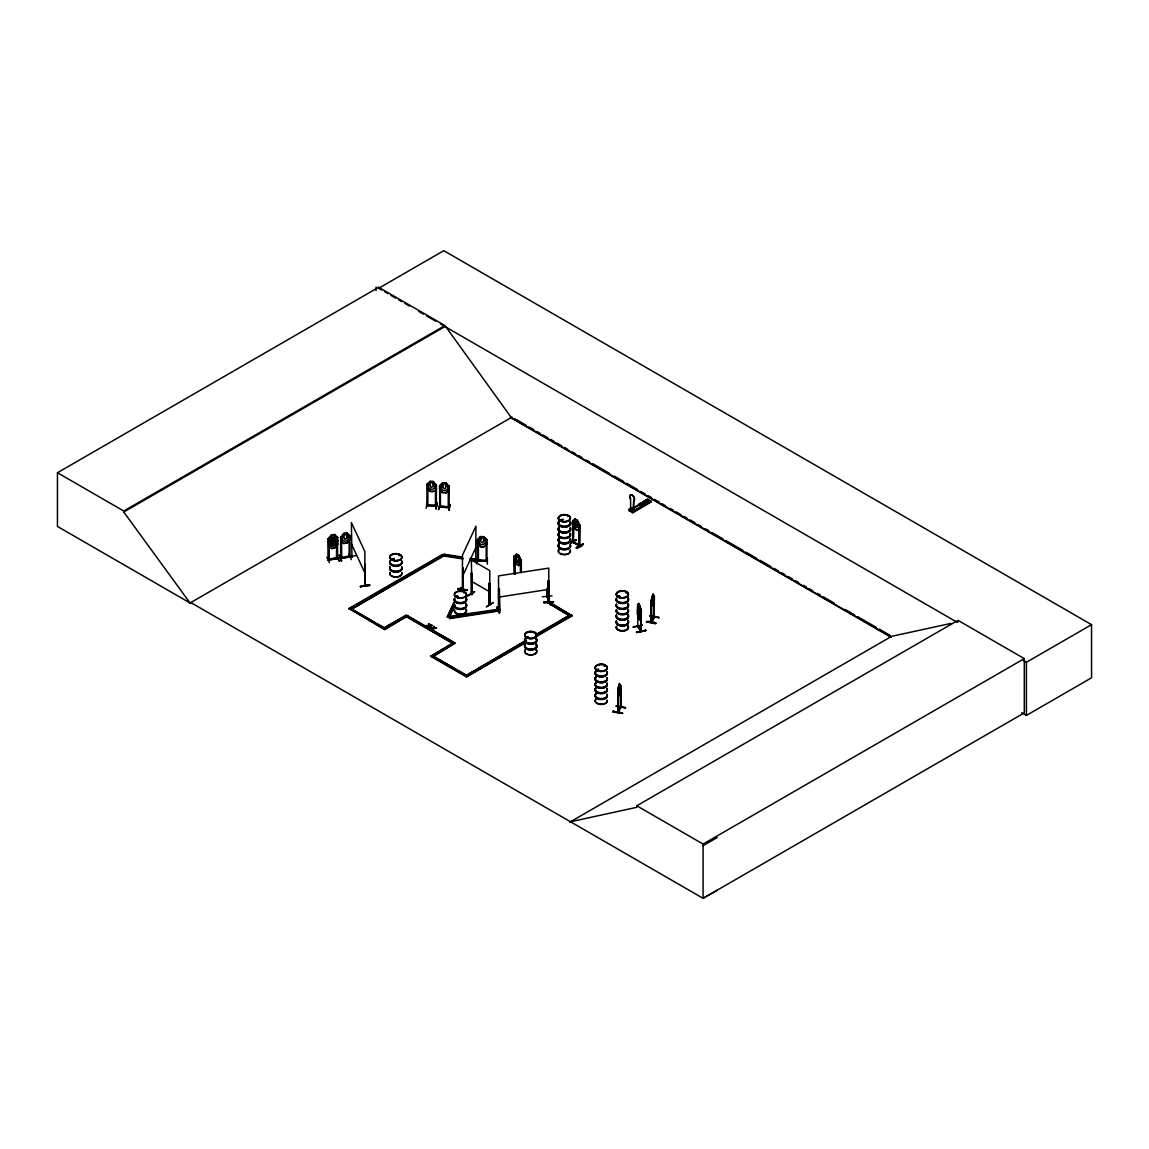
<?xml version="1.0" encoding="UTF-8"?>
<svg xmlns="http://www.w3.org/2000/svg" width="1149" height="1149" viewBox="0 0 1149 1149"><rect width="100%" height="100%" fill="white"/><g stroke="black" fill="none" stroke-linecap="round" stroke-linejoin="round"><path stroke-width="1.5" d="M653.12 594.148L651.153 601.099L651.339 600.266L651.44 622.456L654.399 617.157L653.709 595.986M637.81 626.866L637.939 605.092C636.388 606.327 638.6 618.421 640.941 613.667M640.697 609.832L641.07 631.634L640.611 609.832M633.214 510.601L633.702 500.634A3.26 1.896 59.5 0 0 633.702 496.871A3.26 1.896 59.5 0 0 630.413 495.018A3.26 1.896 59.5 0 0 630.413 498.781L630.557 498.695A3.26 1.896 59.5 0 1 630.557 494.932A3.26 1.896 59.5 0 1 633.846 496.799A3.26 1.896 59.5 0 1 633.846 500.547L633.358 510.529L631.002 508.691M520.339 559.836L521.33 560.023L520.425 559.879M329.375 538.651L329.145 560.051M427.859 484.361L426.882 484.433L427.873 484.418L427.859 505.761L426.796 505.718M462.386 589.293L463.076 588.116L462.559 588.92M476.289 560.439L475.959 559.491M478.401 539.743L477.409 539.973L480.612 536.684L483.858 536.698L487.104 540.217L487.104 543.592L483.858 546.867L480.555 546.766L477.309 543.247L480.612 546.622L483.858 546.867M476.562 563.857L477.539 557.811M477.453 539.714L477.438 561.172C475.6 560.367 481.79 560.008 486.199 561.444L486.185 539.929M478.444 560.224L487.004 560.425L486.961 561.459M483.858 536.698L485.395 542.73L483.284 544.669L481.144 544.612L479.004 542.543L480.555 536.597L483.858 536.755L487.119 540.159L486.056 539.929M487.348 558.098L487.391 564.159M619.254 685.335L618.923 691.597L619.354 685.364M652.675 595.254L652.359 601.516L652.79 595.283M548.461 580.776L548.475 602.09L548.777 600.769M467.183 590.457C459.27 586.665 450.48 589.293 467.198 590.385M632.051 508.935C630.729 508.82 631.375 508.576 631.332 509.237M618.593 686.082L618.018 712.538L618.306 690.736C616.252 692.287 622.471 673.041 617.688 691.21M630.801 508.806C632.122 508.677 632.051 512.784 630.485 510.659L630.485 508.332L631.447 508.519M613.035 711.935C641.846 716.689 593.731 707.712 622.471 713.299M613.178 711.274L622.485 712.969M646.47 621.868C652.129 619.641 664.797 626.636 646.485 621.781M655.763 623.577L646.614 621.494L655.935 623.289M639.031 604.589L639.418 610.837L639.131 604.575M639.031 609.401L639.418 615.649L638.93 609.43M637.982 626.176L640.998 630.198M617.645 712.437L618.306 690.736M618.334 712.064L617.659 711.576L620.345 707.152M618.119 712.437L621.034 707.195L620.302 707.583M620.991 707.253L620.963 685.967L619.67 684.344M653.724 617.587L654.47 617.114M653.781 616.783L654.47 616.338L651.124 622.399L651.052 601.085L652.115 595.972L652.187 603.57L653.494 599.203L653.005 594.248L653.982 595.8L653.106 594.263M651.296 600.338L651.813 621.997M620.69 689.185L619.684 694.341M654.111 599.103L652.115 606.083L653.005 604.187M426.839 484.49L429.985 481.244L433.274 481.46L436.491 485.108L435.442 485.065M430.028 481.402L428.433 487.133L430.559 489.273L432.685 489.417L434.782 487.549L433.274 481.46M426.868 502.702L426.178 508.275M432.125 481.977L431.062 481.905L430.042 484.706L431.062 487.564L433.216 486.4L432.139 481.905M426.782 504.914L427.902 504.784L426.825 504.713M426.954 505.474L436.347 505.574L436.405 506.379M427.902 505.014L436.318 505.316M433.274 491.571C424.986 490.795 437.108 493.223 436.405 488.382M436.39 485.137L435.442 484.777L435.5 506.264L436.275 506.35L436.419 484.878M435.643 506.048L436.519 506.135L426.882 505.689L426.925 484.246M440.541 485.639L439.679 485.812L440.541 485.926M435.931 508.59L437.065 502.989L436.002 508.634M439.636 489.187L442.839 492.648M435.931 509.036L437.123 503.032M442.767 482.681L446.071 482.839L447.579 486.4L447.579 488.928L445.482 490.795L443.356 490.652L441.23 488.512L442.782 482.623L439.536 485.84L439.536 489.201L442.767 492.792L446.071 492.95L449.288 489.862L449.302 486.429M440.153 503.722L438.501 509.725L440.096 504.052M439.722 485.61L439.665 507.126L449.316 507.513M439.837 506.048L449.273 506.939L448.455 506.623M449.216 486.257L448.225 486.171L449.216 486.257L449.058 507.757L449.23 506.68M449.187 489.819L445.999 492.921M448.196 507.082L448.354 486.199M449.259 510.4L449.92 504.411M640.639 504.641L642.779 504.799L640.639 504.425M393.26 558.902L391.68 559.419M392.182 559.534L392.599 558.644M392.886 559.319L393.001 559.06M393.504 559.419L393.217 559.549M398.918 555.269L399.78 555.139M456.885 596.173L458.135 596.446L456.397 596.317M463.564 592.812L464.541 592.74M527.75 637.695L527.089 637.422M534.601 632.984L534.228 633.113M561.99 520.468L561.502 519.607M568.396 516.318L567.707 516.002L568.511 516.274M597.997 670.37L597.15 669.723L598.241 669.422M598.758 669.608L597.437 669.881L597.997 669.307M604.345 666.161L605.279 666.161M619.799 596.891L618.464 596.116M604.302 666.09L605.322 665.932M604.561 665.802L605.106 665.716M626.191 592.726L625.731 592.152M625.702 592.726L626.32 592.783M638.083 606.04L638.758 603.57M638.083 610.851C638.873 604.216 641.056 614.859 640.366 616.826L639.62 617.688L638.083 613.379M633.171 627.196L642.291 625.185M645.724 500.275C656.007 504.784 640.74 500.82 647.591 499.169L651.368 501.869L632.826 512.784L629.063 510.486L629.121 508.964L630.988 507.844L629.379 510.213L632.338 511.879L634.205 509.668L634.478 511.204L630.887 509.294L631.749 508.346M631.074 508.72L630.327 508.418L630.327 510.745M516.447 557.624L517.265 555.125L518.73 558.917M575.62 519.879L574.873 523.829L576.381 525.983L577.171 523.628L575.692 519.836M651.828 621.164L651.526 621.623M364.98 585.171L364.592 584.669M639.562 612.202L639.059 613.451L638.241 610.176L638.212 615.304L639.045 614.413L639.878 617.832L639.634 612.245M454.429 605.624L449.187 616.912L449.676 618.636L499.973 610.851L499.355 588.676L498.508 588.805L498.537 610.291L499.442 610.119L498.565 609.214M548.978 601.688L548.159 602.651L548.978 602.464L547.642 599.203L550.759 605.006L547.642 599.649M428.347 627.871L429.051 625.702L431.981 625.315L429.051 626.148L428.347 627.871L428.362 625.745L427.787 627.541M433.532 628.733L436.462 627.9L433.618 627.914L432.828 630.456L434.178 626.593L432.268 630.14L432.929 627.972L429.956 628.359L432.843 628.776M428.448 625.386C421.654 625.616 429.482 627.598 429.151 623.677L429.137 625.774L429.697 624.008M428.448 625.832L429.151 623.677M328.183 559.161L329.318 559.405M328.183 559.936L329.232 559.778M340.564 557.495L341.512 557.581M340.564 558.27L341.612 558.112M349.239 557.164L350 556.805L340.75 558.213M574.902 518.874L573.724 524.217L575.678 528.052L578.292 526.802L577.157 520.31L574.83 518.917L572.504 520.971L572.719 542.342L572.963 524.404M331.386 534.989L329.907 541.208L331.989 542.888L334.043 542.572L336.082 540.245L334.574 534.486L331.386 534.989L328.241 538.838M343.838 533.452L342.301 539.542L344.37 541.222L346.438 540.906L348.477 538.579L346.955 532.82L343.766 533.323L340.65 537.229M462.688 567.62L462.817 589.466L462.559 588.144M476.289 560.396L475.686 560.87L475.93 526.156L462.458 555.197L462.429 589.423M471.535 559.247L480.986 560.712L476.088 560.08M499.743 612.891C494.056 597.566 499.312 616.151 499.714 612.46M326.833 557.279L329.49 562.751M341.813 560.985L339.3 555.211L341.397 561.1M576.137 540.03L570.608 543.233M462.946 558.27L443.744 555.297L351.695 609.099L443.744 555.958L444.232 554.235L461.697 556.949M443.744 555.297L442.408 554.522L443.744 555.958L444.232 554.235M462.458 576.453L475.93 547.412M452.649 617.042L449.187 617.573L447.349 616.625L454.085 602.105M459.327 590.816L460.821 587.584L462.659 587.871L461.166 591.103M447.349 617.286L454.085 602.78M459.327 591.476L460.821 587.584M469.941 560.023L475.183 560.827L475.672 559.103L470.429 558.299M475.183 560.827L475.672 559.764L470.429 558.96M449.187 617.573L453.683 607.893M461.166 591.764L462.659 588.532M471.708 593.846C470.099 592.439 473.129 595.599 471.291 594.076M573.667 541.739L572.647 541.438L573.308 541.84M572.575 520.928L573.581 521.215L573.365 542.673L573.581 524.763M578.938 545.847L578.866 524.303M653.724 596.245L653.781 617.631M651.742 600.668L651.009 604.475L652.014 606.054L651.153 604.417M654.011 595.713L654.097 617.688L654.399 595.886M649.774 615.878L659.081 617.631L649.616 615.763M659.066 617.602L649.645 616.051M619.67 694.283L618.579 696.136L617.717 694.484M613.035 711.949L613.207 711.202M616.194 706.276L625.645 707.712L616.338 705.96M617.717 712.423L620.675 706.333M548.332 601.53L548.877 601.99L547.901 598.543M640.668 504.483L642.765 504.253L640.783 504.741M391.522 560.339A6.075 3.504 0 0 1 392.786 559.778L393.446 559.333M456.713 596.159L457.072 596.934M560.353 520.468L561.014 519.621M528.325 637.436L527.334 637.278M597.753 670.47L598.327 669.35M637.48 605.078L638.743 603.455L637.523 605.178M638.643 608.281L637.523 609.99M641.041 613.652L639.821 615.361L638.657 613.523M639.706 620.087L640.883 618.593M640.941 618.478C638.083 623.117 637.077 611.9 637.379 609.918M498.522 609.272L499.355 609.387M498.522 610.047L499.542 609.559M548.906 602.521L548.791 581.035L547.944 581.164L548.03 602.378M328.284 559.146L337.605 557.696M328.284 559.922L337.605 558.471M329.203 559.233L329.318 559.965L329.131 559.247M329.303 538.493L328.284 538.666L328.312 560.152L337.605 558.687L337.504 537.229L336.657 537.373L336.643 558.831L336.714 537.344L337.605 537.43M340.664 557.48L349.77 556.001L349.856 556.805M331.458 535.118L328.284 538.666M333.512 535.247L332.478 535.405L331.472 538.436L331.472 539.915L333.512 540.906L334.56 537.962L331.487 538.551L328.241 542.213L331.415 545.157L334.603 544.669L337.72 540.748L334.603 537.919L333.483 535.19M328.399 545.66L331.443 548.59L334.56 547.958L337.648 544.166L337.504 537.229M331.487 548.49L334.632 548.102L337.777 544.238M346.955 542.931L350.115 539.082L350.129 535.764L346.955 532.82M340.65 540.605L343.795 543.491L346.984 543.003L350.028 539.125M654.169 616.855L651.77 621.307M620.517 706.434L620.345 707.712M617.947 711.174L618.09 711.705M462.832 589.408L463.004 567.663M518.73 560.396L517.194 560.841L516.447 559.118M640.668 631.174L641.128 630.298M640.697 631.131L641.372 630.672M620.733 707.698L620.69 685.809L619.584 684.215M480.555 536.597L477.295 539.929L478.343 539.714L478.429 561.2M439.636 485.869L442.839 482.709M477.352 560.971L487.075 561.215M514.077 559.635L516.404 564.317L514.077 559.635L514.077 556.26L516.476 554.163L518.845 555.498L521.1 560.224L521.086 572.561M514.221 556.288L516.519 554.263L515.298 559.506L518.357 563.24L519.865 562.091L518.845 555.498L518.759 565.653L521.172 563.556L521.014 560.209L518.73 555.599M572.662 524.317L574.83 529.028L577.272 530.321L579.527 528.31M351.967 557.15L351.35 555.901L351.781 556.719M365.181 584.942L365.181 585.717L364.951 563.972L364.793 585.803L364.865 551.592L351.379 522.551L351.967 557.222M435.442 505.287L435.6 506.307M456.397 596.862L457.977 596.762M526.687 636.891L528.325 636.891M638.298 626.88L637.81 626.09M486.961 560.683L477.467 560.41M629.293 510.788L648.266 499.829M651.081 501.136L631.648 512.095L632.639 512.483M628.833 510.515L647.591 499.442L651.081 501.409L632.338 511.879M514.077 556.26L514.292 573.997M577.2 530.364L574.945 528.913M518.759 565.653L516.432 564.245M639.045 504.21C649.329 508.72 634.061 504.756 640.912 503.104L644.402 505.345L640.912 503.104M642.593 502.113C652.876 506.637 637.609 502.673 644.46 501.007L647.95 503.262L644.46 501.007M651.095 501.395L632.323 512.468L632.611 510.932L634.478 509.826M631.648 512.095L650.42 501.021M471.995 573.222L471.837 594.651L471.047 594.248L471.363 572.863L472.067 594.521M514.91 556.647L514.292 556.288L514.91 574.356M579.757 524.734L579.541 546.192L579.757 524.734C577.99 525.064 580.044 522.809 577.272 520.21L574.873 519.018M474.221 591.922L467.744 595.713M471.995 594.45L471.363 559.951L489.776 570.579L489.847 604.791L488.828 604.518L488.914 583.275L489.776 583.491L489.618 604.934L489.072 603.57M474.609 591.706L467.356 595.929L474.566 592.008M471.837 594.105L471.507 593.344M570.321 543.132L576.195 539.7L570.708 543.348M579.067 544.827C556.446 533.035 597.379 554.708 572.662 542.299M583.146 543.664C583.764 547.585 566.773 551.19 583.189 543.721M576.669 548.317L583.247 544.095M489.546 604.115L488.842 603.713L489.474 604.144M190.906 602.607L190.16 603.053L57.45 526.429L57.45 472.742L378.653 287.293L444.965 325.569L511.276 417.547L890.935 636.747M378.653 287.293L378.653 288.284L443.787 250.683L1091.55 624.668L1091.55 677.809L1026.416 715.41L1021.763 712.71M57.45 472.742L123.762 511.018L444.965 325.569M717.148 890.303L703.087 898.317L190.82 602.564L190.059 602.995L123.762 512.009L444.965 326.56M190.059 602.995L512.023 417.116M349.009 608.439L384.7 629.049L407.708 615.763L384.7 629.709L349.009 608.439L442.408 554.522M349.009 609.099L353.418 606.557M356.492 604.791L367.235 598.586M370.294 596.819L427.055 564.044M430.128 562.278L440.871 556.073M455.076 643.11L432.067 657.056L455.076 643.11L406.373 614.988L383.364 628.273L406.373 615.649L453.74 642.334L430.731 656.28L466.422 676.89L526.213 642.363M432.254 655.39L442.997 649.199M446.071 647.418L450.667 644.761M569.286 615.72L547.8 602.651L549.15 601.875L572.159 615.821L535.434 637.034M547.8 603.311L549.15 602.536L572.159 615.821M526.4 640.036L466.408 675.339L474.092 670.887M535.635 634.708L569.473 615.16L558.701 622.04M477.18 669.12L487.937 662.901M491.025 661.12L526.4 640.697M537.172 634.478L555.628 623.821M466.422 676.89L526.213 641.688M535.434 636.359L572.159 615.16M569.732 822.196L891.696 636.302L951.013 623.404M570.478 821.75L636.79 807.33L636.79 805.794L957.993 620.345L1024.305 658.621L1024.305 712.868L703.087 898.317L703.087 844.07L1024.305 658.621M957.993 621.882L957.246 622.327L440.34 323.889M1023.342 660.488L1026.416 662.269L1091.55 624.668M703.087 845.621L717.148 837.607M426.925 504.67L426.911 505.718M440.656 506.364L439.622 506.091L439.78 507.111M329.232 538.78L328.37 538.852L328.47 560.123M349.985 535.75L349.124 535.951L349.152 557.193L349.138 556.145M496.67 607.476L499.212 612.977M399.751 555.47L398.947 555.513M561.459 520.224L560.224 520.195A6.09 3.519 0 0 1 562.823 519.362M619.756 596.776L618.507 596.776M349.224 535.908L350.028 535.807M336.743 557.811L337.662 557.94M337.504 557.71L336.643 558.831M337.519 558.73L337.691 557.897L328.269 559.348M486.228 560.396L486.027 561.444M392.929 559.348L391.953 559.118M561.646 520.669L561.416 520.727A6.09 3.519 0 0 0 560.08 521.258M618.966 596.044L618.464 596.891M639.821 605.25L641.085 610.363L640.611 609.544M637.623 608.467L638.743 613.566M640.998 630.973L641.357 610.248L638.643 603.469M637.379 613.293L638.643 618.392M640.84 615.189L639.72 610.09M636.675 632.165C665.041 626.392 617.53 636.747 645.824 630.226M636.69 632.524L645.824 630.571M346.768 557.265L356.089 555.57M360.384 586.564L369.892 585.358L360.341 586.536L369.763 584.626L360.484 586.823M498.594 589.006L499.355 588.676M548.892 581.222L547.944 581.164M548.016 601.573L548.734 601.545M345.892 533.581L344.858 533.739L343.853 536.77L344.858 539.398L346.941 537.775L345.863 533.524M334.632 537.991L331.415 538.421L328.284 542.328L331.458 545.057L334.574 544.597M349.239 556.389L350.086 556.217L340.65 558.457L340.664 537L341.612 536.856M340.75 537.186L341.497 537.114M348.779 554.177L351.307 559.62M336.456 555.728L338.969 560.856M498.508 597.15L548.791 589.365M447.349 616.625L499.485 609.128L499.973 610.851M456.124 616.496L459.586 615.965M463.061 615.433L475.198 613.552M478.673 613.02L482.135 612.474M485.61 611.943L490.81 611.139M494.271 610.593L497.747 610.062M449.187 616.912L449.676 617.975L499.973 610.191M429.137 625.329L431.981 625.315M425.475 625.774L431.981 625.76M425.475 626.205L428.362 626.191M429.956 628.359L436.462 628.345M429.956 628.79L432.929 628.417M433.532 628.288L436.462 627.9M552.023 595.929L542.357 596.776M543.822 602.047L553.545 601.961L543.822 602.119M553.545 601.947L543.894 602.78M553.488 601.631L543.894 602.722M561.315 519.621L562.105 520.195L561.172 519.736M561.172 520.626L560.41 520.368M392.599 559.577L392.771 559.391A6.176 3.562 0 0 0 391.45 559.965M457.388 596.704L456.598 596.862M579.067 545.603L579.139 529.689M498.709 610.263L498.508 575.893L548.791 568.109L548.791 602.291L547.944 602.622M340.865 558.457L350.086 556.992L349.899 535.563M486.989 540.188L486.041 539.944M440.455 506.379L439.708 506.321M440.699 506.393L449.072 506.953M439.679 507.068L449.173 507.7M391.838 559.448L392.599 559.707M637.91 626.291L641.372 631.447M474.566 559.908L480.885 560.87M444.232 554.91L449.474 555.714M452.965 556.26L461.697 557.61M469.941 559.348L475.183 560.166M443.744 555.958L462.946 558.931M620.589 685.795L620.374 707.655M618.593 696.021L617.616 694.47M616.209 706.132L625.53 707.87M548.13 599.519L550.744 604.963M336.901 555.728L339.429 561.172M547.369 596.489L548.346 601.2M619.311 595.871L620.072 596.503M547.384 596.546L548.461 602.033M573.064 541.366L573.308 542.615M631.505 509.108L631.261 508.002M449.991 504.77L448.799 510.012M572.504 522.651L579.527 526.615M518.802 555.556L516.404 554.206L516.404 564.317M572.963 542.113L579.771 545.976M493.165 602.852L486.3 606.859L493.165 602.406M378.653 288.284L381.741 290.065M384.829 291.846L387.917 293.627M390.99 295.408L395.615 298.079M398.703 299.86L401.791 301.641M404.879 303.422L409.504 306.094M418.753 311.436L423.378 314.108M426.466 315.889L435.715 321.217M515.125 418.897L525.969 425.159M529.071 426.954L533.725 429.64M536.813 431.421L539.915 433.216M543.017 434.997L547.671 437.683M550.773 439.478L553.861 441.273M556.963 443.054L561.617 445.74M564.719 447.536L567.807 449.316M572.461 452.002L575.563 453.798M578.665 455.579L581.753 457.374M586.407 460.06L589.509 461.841M592.611 463.636L609.659 473.474M614.298 476.16L623.605 481.532M626.693 483.312L637.551 489.575M640.639 491.37L645.293 494.056M648.395 495.837L651.497 497.632M654.6 499.427L659.239 502.099M662.341 503.894L665.443 505.689M670.082 508.361L673.185 510.156M676.287 511.951L680.94 514.637M684.043 516.418L687.131 518.213M690.233 519.994L694.886 522.68M697.989 524.475L701.077 526.256M705.73 528.942L708.832 530.737M711.935 532.518L722.778 538.78M725.881 540.576L742.929 550.414M746.017 552.209L756.875 558.471M759.963 560.252L770.821 566.529M773.909 568.31L778.562 570.996M781.665 572.791L784.767 574.572M787.869 576.367L792.508 579.053M795.611 580.834L798.713 582.629M803.352 585.315L806.454 587.096M809.557 588.891L812.659 590.672M817.312 593.358L820.4 595.153M823.503 596.934L834.346 603.211M845.204 609.473L854.497 614.83M857.599 616.625L876.199 627.354M879.287 629.149L890.145 635.411M510.257 417.403L891.164 637.322M547.8 602.651L570.823 616.596M471.363 581.207L489.776 591.836M353.346 610.062L374.244 622.126M377.231 623.85L384.7 628.158L350.359 608.324M434.911 657.142L455.808 669.221M458.796 670.944L467.744 676.1L433.417 656.28M430.731 655.619L466.422 676.23M636.79 805.794L703.087 844.07M630.973 509.337L630.988 507.844M630.672 509.108L630.557 498.695M334.574 534.486L337.749 537.43M340.75 540.561L343.795 543.491L346.984 543.003M446.071 482.839L449.288 486.487M618.105 692.804L618.751 693.651L620.058 689.285L619.57 684.33M440.67 506.135L440.44 507.183L440.397 485.639M638.657 603.584L640.366 609.487L639.62 612.877L638.083 608.568M642.133 624.999L633.185 626.894M637.623 626.42L641.041 631.577M520.511 559.721L520.468 572.216M351.379 543.807L364.865 572.848M341.698 557.739L341.512 536.87M334.603 544.669L337.777 540.863L334.56 538.019L336.082 543.621L334.043 545.947L331.989 546.263L329.907 544.583L331.487 538.551M341.354 561.172L339.343 555.197M1026.416 662.269L1026.416 715.41M634.205 509.668L634.205 510.774M547.513 588.187L547.527 597.107L547.183 588.216M547.053 589.48L547.068 597.02M521.33 560.023L521.33 572.432M520.698 563.211L520.698 572.073M515.154 558.285L515.154 574.227M514.522 559.692L514.522 573.868M489.158 583.132L489.158 604.388M487.004 539.987L486.874 561.502M434.178 626.593L433.633 626.262M376.053 287.092L376.053 290.611M123.762 511.018L123.762 512.009M628.201 609.588A6.047 3.49 0 0 1 622.356 613.983A6.047 3.49 0 0 1 616.51 609.588M627.627 598.284A6.09 3.519 0 0 1 623.16 603.527A6.09 3.519 0 0 1 616.482 599.132M627.627 597.293A6.09 3.519 0 0 1 623.16 602.55A6.09 3.519 0 0 1 616.482 598.141M627.627 604.159A6.075 3.504 0 0 1 623.16 609.387A6.075 3.504 0 0 1 616.496 604.992M627.713 603.785A6.176 3.562 0 0 1 623.16 609.099A6.176 3.562 0 0 1 616.395 604.647M627.713 603.484A6.176 3.562 0 0 1 623.16 608.798A6.176 3.562 0 0 1 616.395 604.345M627.627 603.168A6.075 3.504 0 0 1 623.16 608.396A6.075 3.504 0 0 1 616.496 604.015M627.713 597.911A6.176 3.562 0 0 1 623.16 603.239A6.176 3.562 0 0 1 616.395 598.773M627.713 597.609A6.176 3.562 0 0 1 623.16 602.938A6.176 3.562 0 0 1 616.395 598.471M628.216 610.435A6.061 3.504 0 0 1 622.356 614.844A6.061 3.504 0 0 1 616.496 610.435M628.201 626.306A6.047 3.49 0 0 1 622.356 630.7A6.047 3.49 0 0 1 616.51 626.306A6.104 3.519 0 0 0 623.16 630.83A6.104 3.519 0 0 0 627.641 625.573M627.627 615.002A6.09 3.519 0 0 1 623.16 620.245A6.09 3.519 0 0 1 616.482 615.85M627.627 614.011A6.09 3.519 0 0 1 623.16 619.268A6.09 3.519 0 0 1 616.482 614.859M627.627 620.877A6.075 3.504 0 0 1 623.16 626.104A6.075 3.504 0 0 1 616.496 621.71M627.713 620.503A6.176 3.562 0 0 1 623.16 625.817A6.176 3.562 0 0 1 616.395 621.365M627.713 620.201A6.176 3.562 0 0 1 623.16 625.516A6.176 3.562 0 0 1 616.395 621.063M627.627 619.886A6.075 3.504 0 0 1 623.16 625.113A6.075 3.504 0 0 1 616.496 620.733M627.713 614.629A6.176 3.562 0 0 1 623.16 619.957A6.176 3.562 0 0 1 616.395 615.491M627.713 614.327A6.176 3.562 0 0 1 623.16 619.656A6.176 3.562 0 0 1 616.395 615.189M627.627 625.788A6.075 3.504 0 0 1 623.16 631.031A6.075 3.504 0 0 1 616.496 626.636M607.189 678.082A6.176 3.562 0 0 1 600.424 682.549A6.176 3.562 0 0 1 595.886 677.221M607.117 678.441A6.09 3.519 0 0 1 600.439 682.836A6.09 3.519 0 0 1 595.958 677.594M607.089 683.037A6.061 3.504 0 0 1 600.439 687.404A6.061 3.504 0 0 1 595.972 682.19M607.117 683.353A6.104 3.519 0 0 1 600.439 687.748A6.104 3.519 0 0 1 595.943 682.506M607.189 672.222A6.176 3.562 0 0 1 600.424 676.675A6.176 3.562 0 0 1 595.886 671.361M607.117 677.45A6.09 3.519 0 0 1 600.439 681.845A6.09 3.519 0 0 1 595.958 676.603M607.117 672.567A6.09 3.519 0 0 1 600.439 676.976A6.09 3.519 0 0 1 595.958 671.72M607.189 677.781A6.176 3.562 0 0 1 600.424 682.247A6.176 3.562 0 0 1 595.886 676.919M607.189 671.921A6.176 3.562 0 0 1 600.424 676.373A6.176 3.562 0 0 1 595.886 671.059M607.117 671.591A6.09 3.519 0 0 1 600.439 675.985A6.09 3.519 0 0 1 595.958 670.743M607.189 694.8A6.176 3.562 0 0 1 600.424 699.267A6.176 3.562 0 0 1 595.886 693.939M607.117 695.159A6.09 3.519 0 0 1 600.439 699.554A6.09 3.519 0 0 1 595.958 694.312M607.29 700.66A6.061 3.504 0 0 1 599.663 704.035A6.061 3.504 0 0 1 595.972 698.908M607.304 684.804A6.075 3.504 0 0 1 599.663 688.194A6.075 3.504 0 0 1 595.972 683.052M607.117 700.071A6.104 3.519 0 0 1 600.439 704.466A6.104 3.519 0 0 1 595.943 699.224M607.117 683.598A6.104 3.519 0 0 1 600.439 688.007A6.104 3.519 0 0 1 595.943 682.75M607.189 688.94A6.176 3.562 0 0 1 600.424 693.393A6.176 3.562 0 0 1 595.886 688.079M607.117 694.168A6.09 3.519 0 0 1 600.439 698.563A6.09 3.519 0 0 1 595.958 693.321M607.117 689.285A6.09 3.519 0 0 1 600.439 693.694A6.09 3.519 0 0 1 595.958 688.438M607.189 694.499A6.176 3.562 0 0 1 600.424 698.965A6.176 3.562 0 0 1 595.886 693.637M607.189 688.639A6.176 3.562 0 0 1 600.424 693.091A6.176 3.562 0 0 1 595.886 687.777M607.117 688.308A6.09 3.519 0 0 1 600.439 692.703A6.09 3.519 0 0 1 595.958 687.461M570.364 528.339A6.176 3.562 0 0 1 563.584 532.791A6.176 3.562 0 0 1 559.046 527.477M570.277 528.698A6.09 3.519 0 0 1 563.599 533.093A6.09 3.519 0 0 1 559.118 527.851M570.234 533.28A6.047 3.49 0 0 1 563.599 537.646A6.047 3.49 0 0 1 559.146 532.432M570.277 533.667A6.09 3.519 0 0 1 563.599 538.062A6.09 3.519 0 0 1 559.118 532.82M570.364 522.479A6.176 3.562 0 0 1 563.584 526.931A6.176 3.562 0 0 1 559.046 521.617M560.023 520.885A6.176 3.562 0 0 1 562.795 519.951M570.277 527.707A6.09 3.519 0 0 1 563.599 532.102A6.09 3.519 0 0 1 559.118 526.86M570.277 522.824A6.09 3.519 0 0 1 563.599 527.219A6.09 3.519 0 0 1 559.118 521.976M570.364 528.037A6.176 3.562 0 0 1 563.584 532.49A6.176 3.562 0 0 1 559.046 527.176M570.364 522.177A6.176 3.562 0 0 1 563.584 526.63A6.176 3.562 0 0 1 559.046 521.316M560.023 520.583A6.176 3.562 0 0 1 562.795 519.65M570.277 521.847A6.09 3.519 0 0 1 563.599 526.242A6.09 3.519 0 0 1 559.118 521M570.364 545.057A6.176 3.562 0 0 1 563.584 549.509A6.176 3.562 0 0 1 559.046 544.195M570.277 545.416A6.09 3.519 0 0 1 563.599 549.811A6.09 3.519 0 0 1 559.118 544.569M570.234 549.998A6.047 3.49 0 0 1 563.599 554.364A6.047 3.49 0 0 1 559.146 549.15M570.464 535.046A6.061 3.504 0 0 1 562.823 538.421A6.061 3.504 0 0 1 559.146 533.294M570.277 550.328A6.09 3.519 0 0 1 563.599 554.723A6.09 3.519 0 0 1 559.118 549.481M570.292 533.825A6.104 3.519 0 0 1 563.599 538.235A6.104 3.519 0 0 1 559.103 532.978M570.364 539.197A6.176 3.562 0 0 1 563.584 543.649A6.176 3.562 0 0 1 559.046 538.335M570.277 544.425A6.09 3.519 0 0 1 563.599 548.82A6.09 3.519 0 0 1 559.118 543.578M570.263 539.542A6.075 3.504 0 0 1 563.599 543.937A6.075 3.504 0 0 1 559.132 538.709M570.364 544.755A6.176 3.562 0 0 1 563.584 549.208A6.176 3.562 0 0 1 559.046 543.894M570.364 538.895A6.176 3.562 0 0 1 563.584 543.348A6.176 3.562 0 0 1 559.046 538.034M570.263 538.565A6.075 3.504 0 0 1 563.599 542.946A6.075 3.504 0 0 1 559.132 537.718M536.08 644.445A6.176 3.562 0 0 1 530.723 649.803A6.176 3.562 0 0 1 525.38 644.445M535.994 644.819A6.075 3.504 0 0 1 530.723 650.075A6.075 3.504 0 0 1 525.466 644.819M536.009 649.53A6.104 3.519 0 0 1 530.723 654.815A6.104 3.519 0 0 1 525.438 649.53M536.009 649.731A6.104 3.519 0 0 1 530.723 655.016A6.104 3.519 0 0 1 525.438 649.731M536.08 638.585A6.176 3.562 0 0 1 530.723 643.928A6.176 3.562 0 0 1 525.38 638.585M535.994 643.828A6.09 3.519 0 0 1 530.723 649.113A6.09 3.519 0 0 1 525.452 643.828M535.994 638.945A6.09 3.519 0 0 1 530.723 644.23A6.09 3.519 0 0 1 525.452 638.945M536.08 644.144A6.176 3.562 0 0 1 530.723 649.501A6.176 3.562 0 0 1 525.38 644.144M536.08 638.284A6.176 3.562 0 0 1 530.723 643.627A6.176 3.562 0 0 1 525.38 638.284M535.994 637.968A6.09 3.519 0 0 1 530.723 643.239A6.09 3.519 0 0 1 525.452 637.968M401.719 572.489A6.104 3.519 0 0 1 395.816 576.913A6.104 3.519 0 0 1 389.928 572.489M401.791 561.559A6.176 3.562 0 0 1 395.816 566.04A6.176 3.562 0 0 1 389.856 561.559M401.69 561.918A6.075 3.504 0 0 1 395.816 566.328A6.075 3.504 0 0 1 389.956 561.918M401.791 561.258A6.176 3.562 0 0 1 395.816 565.739A6.176 3.562 0 0 1 389.856 561.258M391.45 559.664A6.176 3.562 0 0 1 394.222 558.73M401.705 560.927A6.09 3.519 0 0 1 395.816 565.351A6.09 3.519 0 0 1 389.942 560.927M391.522 559.348A6.09 3.519 0 0 1 394.251 558.443M401.705 567.778A6.09 3.519 0 0 1 395.816 572.202A6.09 3.519 0 0 1 389.942 567.778M401.791 567.419A6.176 3.562 0 0 1 395.816 571.915A6.176 3.562 0 0 1 389.856 567.419M401.791 567.118A6.176 3.562 0 0 1 395.816 571.613A6.176 3.562 0 0 1 389.856 567.118M401.705 566.787A6.09 3.519 0 0 1 395.816 571.225A6.09 3.519 0 0 1 389.942 566.787M401.705 572.676A6.09 3.519 0 0 1 395.816 577.1A6.09 3.519 0 0 1 389.942 572.676M465.704 597.394A6.075 3.504 0 0 1 461.237 602.622A6.075 3.504 0 0 1 454.573 598.241M465.718 604.245A6.09 3.519 0 0 1 461.237 609.487A6.09 3.519 0 0 1 454.559 605.092M465.79 603.871A6.176 3.562 0 0 1 461.252 609.185A6.176 3.562 0 0 1 454.487 604.733M465.79 603.57A6.176 3.562 0 0 1 461.252 608.884A6.176 3.562 0 0 1 454.487 604.431M465.79 598.011A6.176 3.562 0 0 1 461.252 603.326A6.176 3.562 0 0 1 454.487 598.873M465.79 597.71A6.176 3.562 0 0 1 461.252 603.024A6.176 3.562 0 0 1 454.487 598.572M465.718 598.37A6.09 3.519 0 0 1 461.237 603.613A6.09 3.519 0 0 1 454.559 599.218M465.718 603.254A6.09 3.519 0 0 1 461.237 608.496A6.09 3.519 0 0 1 454.559 604.101M465.704 609.157A6.061 3.504 0 0 1 461.237 614.385A6.061 3.504 0 0 1 454.587 610.004M465.733 608.956A6.104 3.519 0 0 1 461.237 614.212A6.104 3.519 0 0 1 454.559 609.803M481.661 537.158L480.612 541.538L482.724 542.917L483.815 540.159L482.724 537.186L481.661 537.215M457.862 588.661L467.327 590.155L457.848 588.719M426.853 487.751L429.97 491.413L426.853 487.751M443.873 483.212L442.839 487.564L444.922 489.014L446.013 486.3L444.936 483.284L443.859 483.269M330.711 540.877L332.377 543.175L330.639 546.062L332.894 543.563L335.178 545.358L333.454 542.989L335.135 540.289L332.937 542.572L330.711 540.877M332.478 538.78L331.472 541.811L332.478 544.439L334.56 542.816L333.512 538.622L332.506 538.838M452.39 643.11L406.373 616.539L452.39 643.11M619.311 597.207A6.104 3.519 0 0 0 628.46 594.148A6.104 3.519 0 0 0 619.311 591.103A6.104 3.519 0 0 0 619.311 597.207M619.325 597.681A6.061 3.504 0 0 0 628.431 594.651A6.061 3.504 0 0 0 619.325 591.62A6.061 3.504 0 0 0 619.325 597.681M619.311 597.379A6.104 3.519 0 0 0 628.46 594.335A6.104 3.519 0 0 0 619.311 591.275A6.104 3.519 0 0 0 619.311 597.379M623.16 614.313A6.075 3.504 0 0 0 627.627 609.071A6.061 3.504 0 0 1 623.146 614.327A6.061 3.504 0 0 1 616.496 609.961A6.075 3.504 0 0 0 623.16 614.313M598.198 670.614A6.075 3.504 0 0 0 607.304 667.569A6.075 3.504 0 0 0 598.198 664.539A6.075 3.504 0 0 0 598.198 670.614M598.198 671.117A6.075 3.504 0 0 0 607.304 668.086A6.075 3.504 0 0 0 598.198 665.041A6.075 3.504 0 0 0 598.198 671.117M598.184 670.844A6.104 3.519 0 0 0 607.333 667.799A6.104 3.519 0 0 0 598.184 664.74A6.104 3.519 0 0 0 598.184 670.844M561.344 521.072A6.104 3.519 0 0 0 570.493 518.027A6.104 3.519 0 0 0 561.344 514.982A6.104 3.519 0 0 0 561.344 521.072M561.358 521.373A6.075 3.504 0 0 0 570.464 518.343A6.075 3.504 0 0 0 561.358 515.298A6.075 3.504 0 0 0 561.358 521.373M560.109 520.827A6.061 3.504 0 0 0 570.249 519.247A6.061 3.504 0 0 0 562.823 514.967A6.061 3.504 0 0 0 560.109 520.827M527.693 637.839A6.061 3.504 0 0 0 536.784 634.808A6.061 3.504 0 0 0 527.693 631.778A6.061 3.504 0 0 0 527.693 637.839M527.693 638.356A6.061 3.504 0 0 0 536.784 635.311A6.061 3.504 0 0 0 527.693 632.28A6.061 3.504 0 0 0 527.693 638.356M527.678 638.054A6.104 3.519 0 0 0 536.827 635.009A6.104 3.519 0 0 0 527.678 631.95A6.104 3.519 0 0 0 527.678 638.054M392.771 560.166A6.104 3.519 0 0 0 401.92 557.121A6.104 3.519 0 0 0 392.771 554.077A6.104 3.519 0 0 0 392.771 560.166M392.786 560.468A6.061 3.504 0 0 0 401.891 557.437A6.061 3.504 0 0 0 392.786 554.393A6.061 3.504 0 0 0 392.786 560.468M391.507 559.62A6.104 3.519 0 0 0 401.719 558.041A6.104 3.519 0 0 0 394.236 553.732A6.104 3.519 0 0 0 391.507 559.62M457.388 597.48A6.104 3.519 0 0 0 466.551 594.435A6.104 3.519 0 0 0 457.388 591.376A6.104 3.519 0 0 0 457.388 597.48M457.403 597.767A6.075 3.504 0 0 0 466.523 594.737A6.075 3.504 0 0 0 457.403 591.692A6.075 3.504 0 0 0 457.403 597.767"/></g></svg>
